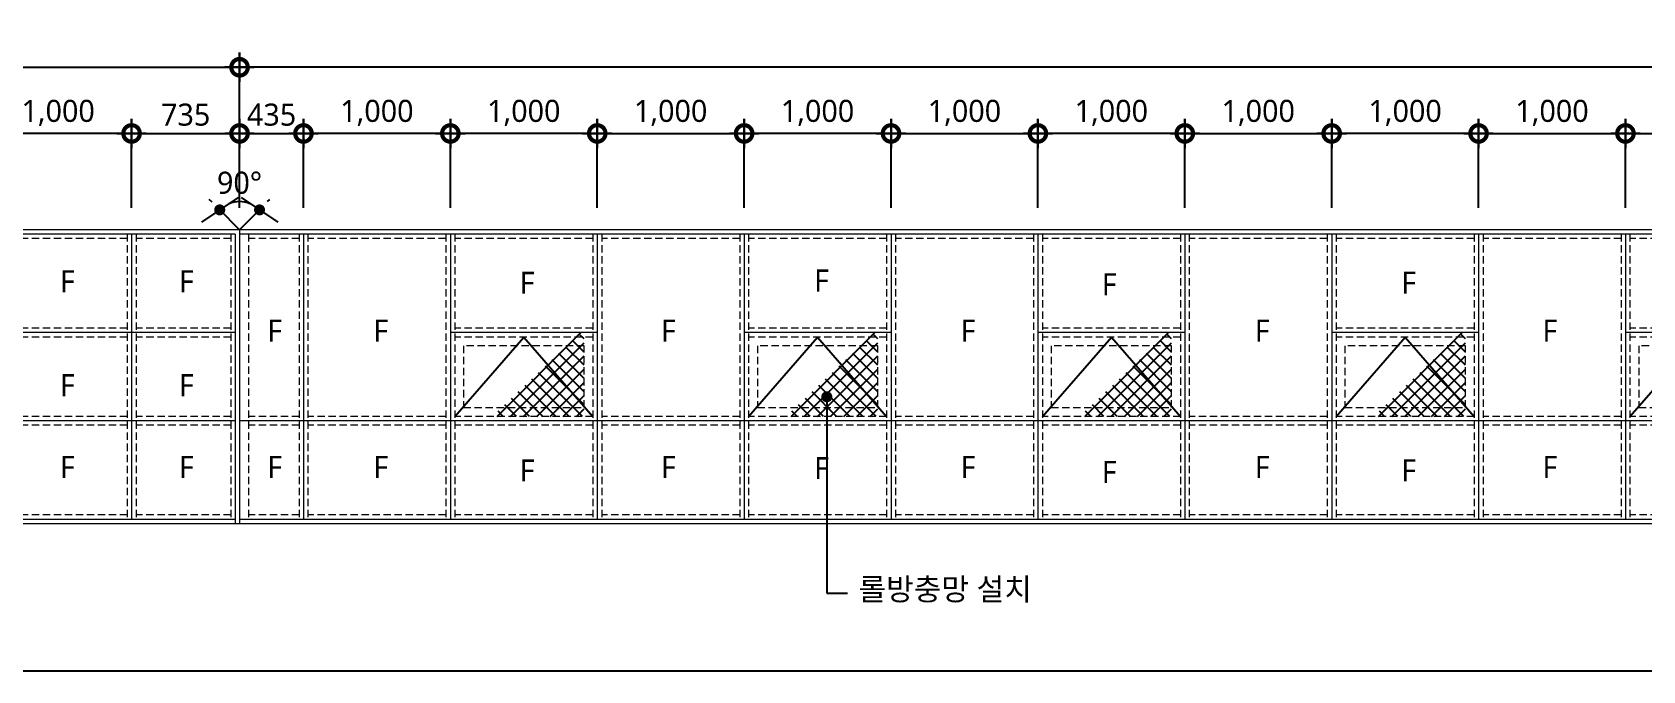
# Model space of a CAD drawing. Header units: millimetres. Extents: x -3 to 459584, y -660938 to -11738.
# Drawn here: x 134505 to 145470, y -133548 to -129205 of the extents above; entities that cross this region are included whole.
import ezdxf

# ---------------------------------------------------------------- set-up
doc = ezdxf.new("R2010")
doc.units = ezdxf.units.MM
doc.header["$LTSCALE"] = 200
for name, pattern in [('C10', [102.1, 100, -1, 0.1, -1]), ('CEN-GAUN', [32.2, 30, -1, 0.2, -1]), ('HIDDEN', [0.375, 0.25, -0.125])]:
    doc.linetypes.add(name, pattern=pattern)
doc.layers.get('DEFPOINTS').update_dxf_attribs({"color": 137})
for name, color, linetype in [('3TXT', 3, 'Continuous'), ('A-GRID', 1, 'C10'), ('DIM', 7, 'Continuous'), ('SYM-LEAD', 6, 'Continuous'), ('TEXT', 3, 'Continuous'), ('WIN-OPEN-LINE', 1, 'CEN-GAUN')]:
    doc.layers.add(name, color=color, linetype=linetype)
doc.layers.add('WIN', color=4, linetype='Continuous', lineweight=0)
doc.styles.add('$0$스타일1', font='malgun.ttf')
doc.styles.add('S1', font='malgun.ttf')
doc.styles.add('스타일1', font='malgun.ttf')
doc.dimstyles.new('CJA', dxfattribs={"dimscale": 300, "dimtxt": 2.7, "dimasz": 1, "dimexe": 2, "dimexo": 3, "dimgap": 1, "dimtad": 1, "dimdec": 0, "dimzin": 1, "dimdsep": 46, "dimlunit": 6, "dimtxsty": '$0$스타일1', "dimblk": 'CJDOT', "dimcen": 0.09, "dimdle": 1, "dimclrd": 256, "dimclre": 256, "dimclrt": 3, "dimadec": 0, "dimazin": 0, "dimtfac": 1, "dimtdec": 0, "dimtix": 1, "dimtmove": 2, "dimatfit": 3, "dimldrblk": 'CJDOT', "dimfxl": 1, "dimtolj": 1, "dimtzin": 1, "dimarcsym": 0})
doc.dimstyles.new('CJA-50', dxfattribs={"dimscale": 50, "dimtxt": 3, "dimasz": 1, "dimexe": 2, "dimexo": 3, "dimgap": 1, "dimtad": 1, "dimdec": 0, "dimzin": 1, "dimdsep": 46, "dimlunit": 6, "dimtxsty": 'S1', "dimblk": 'GAUN-DOT', "dimcen": -2, "dimdle": 2, "dimclrd": 256, "dimclre": 256, "dimclrt": 3, "dimadec": 0, "dimazin": 0, "dimtfac": 1, "dimtdec": 0, "dimtix": 1, "dimtmove": 2, "dimatfit": 3, "dimldrblk": 'DOTSMALL', "dimfxl": 1, "dimtolj": 1, "dimtzin": 1, "dimarcsym": 0})
doc.dimstyles.new('DIM-QD 1', dxfattribs={"dimtxt": 3, "dimasz": 1.5, "dimexe": 1, "dimexo": 0, "dimgap": 1, "dimtad": 1, "dimdec": 3, "dimdsep": 46, "dimlunit": 6, "dimtxsty": '$0$스타일1', "dimblk1": 'ARCHTICK', "dimblk2": 'ARCHTICK', "dimsah": 1, "dimcen": 0, "dimclrd": 256, "dimclre": 256, "dimclrt": 3, "dimazin": 2, "dimtfac": 1, "dimtdec": 3, "dimtix": 1, "dimtmove": 2, "dimatfit": 3, "dimldrblk": 'ARCHTICK', "dimfxl": 1, "dimtolj": 1, "dimtzin": 0, "dimarcsym": 0})

# ---------------------------------------------------------------- blocks, each defined once
blk = doc.blocks.new('142')
at = {"layer": 'WIN', "color": 6}
for p, q in [((825, 2000), (-19640, 2000)), ((-19640, 2000), (-19640, 0)), ((795, 1970), (-19640, 1970)), ((-19205, 1970), (-19205, 30)), ((-18205, 1970), (-18205, 30)), ((-17205, 1970), (-17205, 30)), ((-16205, 1970), (-16205, 30)), ((-15205, 1970), (-15205, 30)), ((-14205, 1970), (-14205, 30)), ((-13205, 1970), (-13205, 30)), ((-12205, 1970), (-12205, 30)), ((-11205, 1970), (-11205, 30)), ((-10205, 1970), (-10205, 30)), ((-17205, 1300), (-18205, 1300)), ((-15205, 1300), (-16205, 1300)), ((-13205, 1300), (-14205, 1300)), ((-11205, 1300), (-12205, 1300)), ((-9205, 1300), (-10205, 1300)), ((-9205, 700), (-19640, 700)), ((795, 30), (-19640, 30)), ((825, 0), (-19640, 0))]:
    blk.add_line(p, q, dxfattribs=at)
at = {"layer": 'WIN', "color": 251, "linetype": 'HIDDEN'}
for p, q in [((-19580, 1970), (-19580, 30)), ((-19235, 1940), (-19580, 1940)), ((-19235, 1970), (-19235, 30)), ((-19175, 1970), (-19175, 30)), ((-18235, 1940), (-19175, 1940)), ((-18235, 1970), (-18235, 30)), ((-18175, 1970), (-18175, 30)), ((-17235, 1940), (-18175, 1940)), ((-17235, 1970), (-17235, 30)), ((-17175, 1970), (-17175, 30)), ((-16235, 1940), (-17175, 1940)), ((-16235, 1970), (-16235, 30)), ((-16175, 1970), (-16175, 30)), ((-15235, 1940), (-16175, 1940)), ((-15235, 1970), (-15235, 30)), ((-15175, 1970), (-15175, 30)), ((-14235, 1940), (-15175, 1940)), ((-14235, 1970), (-14235, 30)), ((-14175, 1970), (-14175, 30)), ((-13235, 1940), (-14175, 1940)), ((-13235, 1970), (-13235, 30)), ((-13175, 1970), (-13175, 30)), ((-12235, 1940), (-13175, 1940)), ((-12235, 1970), (-12235, 30)), ((-12175, 1970), (-12175, 30)), ((-11235, 1940), (-12175, 1940)), ((-11235, 1970), (-11235, 30)), ((-11175, 1970), (-11175, 30)), ((-10235, 1940), (-11175, 1940)), ((-10235, 1970), (-10235, 30)), ((-10175, 1970), (-10175, 30)), ((-9235, 1940), (-10175, 1940)), ((-17235, 1330), (-18175, 1330)), ((-15235, 1330), (-16175, 1330)), ((-13235, 1330), (-14175, 1330)), ((-11235, 1330), (-12175, 1330)), ((-9235, 1330), (-10175, 1330)), ((-17235, 1270), (-18175, 1270)), ((-15235, 1270), (-16175, 1270)), ((-13235, 1270), (-14175, 1270)), ((-11235, 1270), (-12175, 1270)), ((-9235, 1270), (-10175, 1270)), ((-19235, 730), (-19580, 730)), ((-19235, 670), (-19580, 670)), ((-18235, 730), (-19175, 730)), ((-18235, 670), (-19175, 670)), ((-17235, 730), (-18175, 730)), ((-17235, 670), (-18175, 670)), ((-16235, 730), (-17175, 730)), ((-16235, 670), (-17175, 670)), ((-15235, 730), (-16175, 730)), ((-15235, 670), (-16175, 670)), ((-14235, 730), (-15175, 730)), ((-14235, 670), (-15175, 670)), ((-13235, 730), (-14175, 730)), ((-13235, 670), (-14175, 670)), ((-12235, 730), (-13175, 730)), ((-12235, 670), (-13175, 670)), ((-11235, 730), (-12175, 730)), ((-11235, 670), (-12175, 670)), ((-10235, 730), (-11175, 730)), ((-10235, 670), (-11175, 670)), ((-9235, 730), (-10175, 730)), ((-9235, 670), (-10175, 670)), ((-19235, 60), (-19580, 60)), ((-18235, 60), (-19175, 60)), ((-17235, 60), (-18175, 60)), ((-16235, 60), (-17175, 60)), ((-15235, 60), (-16175, 60)), ((-14235, 60), (-15175, 60)), ((-13235, 60), (-14175, 60)), ((-12235, 60), (-13175, 60)), ((-11235, 60), (-12175, 60)), ((-10235, 60), (-11175, 60)), ((-9235, 60), (-10175, 60))]:
    blk.add_line(p, q, dxfattribs=at)
for points in [[(-17295, 1210), (-18115, 1210), (-18115, 790), (-17295, 790)], [(-15295, 1210), (-16115, 1210), (-16115, 790), (-15295, 790)], [(-13295, 1210), (-14115, 1210), (-14115, 790), (-13295, 790)], [(-11295, 1210), (-12115, 1210), (-12115, 790), (-11295, 790)], [(-9295, 1210), (-10115, 1210), (-10115, 790), (-9295, 790)]]:
    blk.add_lwpolyline(points, close=True, dxfattribs=at)
at = {"layer": 'WIN-OPEN-LINE'}
for points in [[(-18175, 730), (-17705, 1270), (-17235, 730)], [(-16175, 730), (-15705, 1270), (-15235, 730)], [(-14175, 730), (-13705, 1270), (-13235, 730)], [(-12175, 730), (-11705, 1270), (-11235, 730)], [(-10175, 730), (-9705, 1270), (-9235, 730)]]:
    blk.add_lwpolyline(points, dxfattribs=at)
blk = doc.blocks.new('GAUN-DOT')
at = {"linetype": 'ByBlock'}
for p, q in [((2, 0), (-2, 0)), ((0, -2), (0, 2))]:
    blk.add_line(p, q, dxfattribs=at)
at = {"const_width": 2.25}
blk.add_lwpolyline([(0, 0.28125, 1), (0, -0.28125, 1)], format="xyb", close=True, dxfattribs=at)
blk = doc.blocks.new('*D173')
at = {"layer": 'DEFPOINTS', "color": 0, "transparency": 16777216}
for p in [(135917, -129443), (131652, -130548), (135917, -130548)]:
    blk.add_point(p, dxfattribs=at)
at = {"layer": 'DIM', "lineweight": -2, "transparency": 16777216}
for p, q in [((131652, -130398), (131652, -129343)), ((135917, -130398), (135917, -129343)), ((131702, -129443), (135867, -129443))]:
    blk.add_line(p, q, dxfattribs=at)
at = {"layer": 'DIM', "lineweight": -2, "transparency": 16777216, "xscale": 50, "yscale": 50, "zscale": 50, "rotation": 180}
blk.add_blockref('GAUN-DOT', (131652, -129443), dxfattribs=at)
at = {"layer": 'DIM', "lineweight": -2, "transparency": 16777216, "xscale": 50, "yscale": 50, "zscale": 50}
blk.add_blockref('GAUN-DOT', (135917, -129443), dxfattribs=at)
at = {"layer": 'DIM', "color": 3, "transparency": 16777216, "insert": (133785, -129303), "char_height": 150, "attachment_point": 5, "style": 'S1'}
blk.add_mtext('\\A1;4,265', dxfattribs=at)
blk = doc.blocks.new('_DotSmall')
at = {"color": 0, "linetype": 'ByBlock', "const_width": 0.5}
blk.add_lwpolyline([(-0.0625, 0, 1), (0.0625, 0, 1)], format="xyb", close=True, dxfattribs=at)
blk = doc.blocks.new('*D175')
at = {"layer": 'DEFPOINTS', "color": 0, "transparency": 16777216}
for p in [(134182, -129893), (134182, -130548), (135182, -130548)]:
    blk.add_point(p, dxfattribs=at)
at = {"layer": 'DIM', "lineweight": -2, "transparency": 16777216}
for p, q in [((134182, -130398), (134182, -129793)), ((135182, -130398), (135182, -129793)), ((135132, -129893), (134232, -129893))]:
    blk.add_line(p, q, dxfattribs=at)
at = {"layer": 'DIM', "lineweight": -2, "transparency": 16777216, "xscale": 50, "yscale": 50, "zscale": 50, "rotation": 180}
blk.add_blockref('GAUN-DOT', (134182, -129893), dxfattribs=at)
at = {"layer": 'DIM', "lineweight": -2, "transparency": 16777216, "xscale": 50, "yscale": 50, "zscale": 50}
blk.add_blockref('GAUN-DOT', (135182, -129893), dxfattribs=at)
at = {"layer": 'DIM', "color": 3, "transparency": 16777216, "insert": (134682, -129753), "char_height": 150, "attachment_point": 5, "style": 'S1'}
blk.add_mtext('\\A1;1,000', dxfattribs=at)
blk = doc.blocks.new('*D176')
at = {"layer": 'DEFPOINTS', "color": 0, "transparency": 16777216}
for p in [(135917, -129893), (135182, -130548), (135917, -130548)]:
    blk.add_point(p, dxfattribs=at)
at = {"layer": 'DIM', "lineweight": -2, "transparency": 16777216}
for p, q in [((135182, -130398), (135182, -129793)), ((135917, -130398), (135917, -129793)), ((135232, -129893), (135867, -129893))]:
    blk.add_line(p, q, dxfattribs=at)
at = {"layer": 'DIM', "lineweight": -2, "transparency": 16777216, "xscale": 50, "yscale": 50, "zscale": 50, "rotation": 180}
blk.add_blockref('GAUN-DOT', (135182, -129893), dxfattribs=at)
at = {"layer": 'DIM', "lineweight": -2, "transparency": 16777216, "xscale": 50, "yscale": 50, "zscale": 50}
blk.add_blockref('GAUN-DOT', (135917, -129893), dxfattribs=at)
at = {"layer": 'DIM', "color": 3, "transparency": 16777216, "insert": (135550, -129766), "char_height": 150, "attachment_point": 5, "style": 'S1'}
blk.add_mtext('\\A1;735', dxfattribs=at)
blk = doc.blocks.new('*D177')
at = {"layer": 'DEFPOINTS', "color": 0, "transparency": 16777216}
for p in [(137352, -129893), (137352, -130548), (138352, -130548)]:
    blk.add_point(p, dxfattribs=at)
at = {"layer": 'DIM', "lineweight": -2, "transparency": 16777216}
for p, q in [((137352, -130398), (137352, -129793)), ((138352, -130398), (138352, -129793)), ((138302, -129893), (137402, -129893))]:
    blk.add_line(p, q, dxfattribs=at)
at = {"layer": 'DIM', "lineweight": -2, "transparency": 16777216, "xscale": 50, "yscale": 50, "zscale": 50, "rotation": 180}
blk.add_blockref('GAUN-DOT', (137352, -129893), dxfattribs=at)
at = {"layer": 'DIM', "lineweight": -2, "transparency": 16777216, "xscale": 50, "yscale": 50, "zscale": 50}
blk.add_blockref('GAUN-DOT', (138352, -129893), dxfattribs=at)
at = {"layer": 'DIM', "color": 3, "transparency": 16777216, "insert": (137852, -129753), "char_height": 150, "attachment_point": 5, "style": 'S1'}
blk.add_mtext('\\A1;1,000', dxfattribs=at)
blk = doc.blocks.new('*D178')
at = {"layer": 'DEFPOINTS', "color": 0, "transparency": 16777216}
for p in [(136352, -129893), (135917, -130548), (136352, -130548)]:
    blk.add_point(p, dxfattribs=at)
at = {"layer": 'DIM', "lineweight": -2, "transparency": 16777216}
for p, q in [((135917, -130398), (135917, -129793)), ((136352, -130398), (136352, -129793)), ((135967, -129893), (136302, -129893))]:
    blk.add_line(p, q, dxfattribs=at)
at = {"layer": 'DIM', "lineweight": -2, "transparency": 16777216, "xscale": 50, "yscale": 50, "zscale": 50, "rotation": 180}
blk.add_blockref('GAUN-DOT', (135917, -129893), dxfattribs=at)
at = {"layer": 'DIM', "lineweight": -2, "transparency": 16777216, "xscale": 50, "yscale": 50, "zscale": 50}
blk.add_blockref('GAUN-DOT', (136352, -129893), dxfattribs=at)
at = {"layer": 'DIM', "color": 3, "transparency": 16777216, "insert": (136135, -129766), "char_height": 150, "attachment_point": 5, "style": 'S1'}
blk.add_mtext('\\A1;435', dxfattribs=at)
blk = doc.blocks.new('*D179')
at = {"layer": 'DEFPOINTS', "color": 0, "transparency": 16777216}
for p in [(136352, -129893), (136352, -130548), (137352, -130548)]:
    blk.add_point(p, dxfattribs=at)
at = {"layer": 'DIM', "lineweight": -2, "transparency": 16777216}
for p, q in [((136352, -130398), (136352, -129793)), ((137352, -130398), (137352, -129793)), ((137302, -129893), (136402, -129893))]:
    blk.add_line(p, q, dxfattribs=at)
at = {"layer": 'DIM', "lineweight": -2, "transparency": 16777216, "xscale": 50, "yscale": 50, "zscale": 50, "rotation": 180}
blk.add_blockref('GAUN-DOT', (136352, -129893), dxfattribs=at)
at = {"layer": 'DIM', "lineweight": -2, "transparency": 16777216, "xscale": 50, "yscale": 50, "zscale": 50}
blk.add_blockref('GAUN-DOT', (137352, -129893), dxfattribs=at)
at = {"layer": 'DIM', "color": 3, "transparency": 16777216, "insert": (136852, -129753), "char_height": 150, "attachment_point": 5, "style": 'S1'}
blk.add_mtext('\\A1;1,000', dxfattribs=at)
blk = doc.blocks.new('*D180')
at = {"layer": 'DEFPOINTS', "color": 0, "transparency": 16777216}
for p in [(139352, -129893), (138352, -130548), (139352, -130548)]:
    blk.add_point(p, dxfattribs=at)
at = {"layer": 'DIM', "lineweight": -2, "transparency": 16777216}
for p, q in [((138352, -130398), (138352, -129793)), ((139352, -130398), (139352, -129793)), ((138402, -129893), (139302, -129893))]:
    blk.add_line(p, q, dxfattribs=at)
at = {"layer": 'DIM', "lineweight": -2, "transparency": 16777216, "xscale": 50, "yscale": 50, "zscale": 50, "rotation": 180}
blk.add_blockref('GAUN-DOT', (138352, -129893), dxfattribs=at)
at = {"layer": 'DIM', "lineweight": -2, "transparency": 16777216, "xscale": 50, "yscale": 50, "zscale": 50}
blk.add_blockref('GAUN-DOT', (139352, -129893), dxfattribs=at)
at = {"layer": 'DIM', "color": 3, "transparency": 16777216, "insert": (138852, -129753), "char_height": 150, "attachment_point": 5, "style": 'S1'}
blk.add_mtext('\\A1;1,000', dxfattribs=at)
blk = doc.blocks.new('*D181')
at = {"layer": 'DEFPOINTS', "color": 0, "transparency": 16777216}
for p in [(139352, -129893), (139352, -130548), (140352, -130548)]:
    blk.add_point(p, dxfattribs=at)
at = {"layer": 'DIM', "lineweight": -2, "transparency": 16777216}
for p, q in [((139352, -130398), (139352, -129793)), ((140352, -130398), (140352, -129793)), ((140302, -129893), (139402, -129893))]:
    blk.add_line(p, q, dxfattribs=at)
at = {"layer": 'DIM', "lineweight": -2, "transparency": 16777216, "xscale": 50, "yscale": 50, "zscale": 50, "rotation": 180}
blk.add_blockref('GAUN-DOT', (139352, -129893), dxfattribs=at)
at = {"layer": 'DIM', "lineweight": -2, "transparency": 16777216, "xscale": 50, "yscale": 50, "zscale": 50}
blk.add_blockref('GAUN-DOT', (140352, -129893), dxfattribs=at)
at = {"layer": 'DIM', "color": 3, "transparency": 16777216, "insert": (139852, -129753), "char_height": 150, "attachment_point": 5, "style": 'S1'}
blk.add_mtext('\\A1;1,000', dxfattribs=at)
blk = doc.blocks.new('*D182')
at = {"layer": 'DEFPOINTS', "color": 0, "transparency": 16777216}
for p in [(141352, -129893), (140352, -130548), (141352, -130548)]:
    blk.add_point(p, dxfattribs=at)
at = {"layer": 'DIM', "lineweight": -2, "transparency": 16777216}
for p, q in [((140352, -130398), (140352, -129793)), ((141352, -130398), (141352, -129793)), ((140402, -129893), (141302, -129893))]:
    blk.add_line(p, q, dxfattribs=at)
at = {"layer": 'DIM', "lineweight": -2, "transparency": 16777216, "xscale": 50, "yscale": 50, "zscale": 50, "rotation": 180}
blk.add_blockref('GAUN-DOT', (140352, -129893), dxfattribs=at)
at = {"layer": 'DIM', "lineweight": -2, "transparency": 16777216, "xscale": 50, "yscale": 50, "zscale": 50}
blk.add_blockref('GAUN-DOT', (141352, -129893), dxfattribs=at)
at = {"layer": 'DIM', "color": 3, "transparency": 16777216, "insert": (140852, -129753), "char_height": 150, "attachment_point": 5, "style": 'S1'}
blk.add_mtext('\\A1;1,000', dxfattribs=at)
blk = doc.blocks.new('CJDOT')
blk.add_line((-2, 0), (2, 0))
at = {"const_width": 0.5}
blk.add_lwpolyline([(-0.25, 0, 1), (0.25, 0, 1)], format="xyb", close=True, dxfattribs=at)
blk = doc.blocks.new('*D183')
at = {"layer": 'DEFPOINTS', "color": 0, "transparency": 16777216}
for p in [(135868, -130363), (135801, -130432), (136037, -130428), (135917, -130548), (135917, -130548)]:
    blk.add_point(p, dxfattribs=at)
at = {"layer": 'DIM', "lineweight": -2, "transparency": 16777216}
for p, q in [((135730, -130361), (135711, -130342)), ((136108, -130357), (136123, -130342))]:
    blk.add_line(p, q, dxfattribs=at)
blk.add_arc((135917, -130548), 191, 67.5977, 112.4023, dxfattribs=at)
at = {"layer": 'DIM', "lineweight": -2, "transparency": 16777216, "xscale": 75, "yscale": 75, "zscale": 75}
for p, rotation in [((135782, -130413), 213.7011454568416), ((136053, -130413), 326.2988546182395)]:
    blk.add_blockref('CJDOT', p, dxfattribs=dict(at, rotation=rotation))
at = {"layer": 'DIM', "color": 3, "transparency": 16777216, "insert": (135917, -130229), "char_height": 150, "attachment_point": 5, "style": '$0$스타일1'}
blk.add_mtext('\\A1;90°', dxfattribs=at)
blk = doc.blocks.new('*D184')
at = {"layer": 'DEFPOINTS', "color": 0, "transparency": 16777216}
for p in [(145352, -129893), (144352, -130548), (145352, -130548)]:
    blk.add_point(p, dxfattribs=at)
at = {"layer": 'DIM', "lineweight": -2, "transparency": 16777216}
for p, q in [((144352, -130398), (144352, -129793)), ((145352, -130398), (145352, -129793)), ((144402, -129893), (145302, -129893))]:
    blk.add_line(p, q, dxfattribs=at)
at = {"layer": 'DIM', "lineweight": -2, "transparency": 16777216, "xscale": 50, "yscale": 50, "zscale": 50, "rotation": 180}
blk.add_blockref('GAUN-DOT', (144352, -129893), dxfattribs=at)
at = {"layer": 'DIM', "lineweight": -2, "transparency": 16777216, "xscale": 50, "yscale": 50, "zscale": 50}
blk.add_blockref('GAUN-DOT', (145352, -129893), dxfattribs=at)
at = {"layer": 'DIM', "color": 3, "transparency": 16777216, "insert": (144852, -129753), "char_height": 150, "attachment_point": 5, "style": 'S1'}
blk.add_mtext('\\A1;1,000', dxfattribs=at)
blk = doc.blocks.new('*D185')
at = {"layer": 'DEFPOINTS', "color": 0, "transparency": 16777216}
for p in [(146352, -129893), (145352, -130548), (146352, -130548)]:
    blk.add_point(p, dxfattribs=at)
at = {"layer": 'DIM', "lineweight": -2, "transparency": 16777216}
for p, q in [((145352, -130398), (145352, -129793)), ((146352, -130398), (146352, -129793)), ((145402, -129893), (146302, -129893))]:
    blk.add_line(p, q, dxfattribs=at)
at = {"layer": 'DIM', "lineweight": -2, "transparency": 16777216, "xscale": 50, "yscale": 50, "zscale": 50, "rotation": 180}
blk.add_blockref('GAUN-DOT', (145352, -129893), dxfattribs=at)
at = {"layer": 'DIM', "lineweight": -2, "transparency": 16777216, "xscale": 50, "yscale": 50, "zscale": 50}
blk.add_blockref('GAUN-DOT', (146352, -129893), dxfattribs=at)
at = {"layer": 'DIM', "color": 3, "transparency": 16777216, "insert": (145852, -129753), "char_height": 150, "attachment_point": 5, "style": 'S1'}
blk.add_mtext('\\A1;1,000', dxfattribs=at)
blk = doc.blocks.new('*D186')
at = {"layer": 'DEFPOINTS', "color": 0, "transparency": 16777216}
for p in [(143352, -129893), (143352, -130548), (144352, -130548)]:
    blk.add_point(p, dxfattribs=at)
at = {"layer": 'DIM', "lineweight": -2, "transparency": 16777216}
for p, q in [((143352, -130398), (143352, -129793)), ((144352, -130398), (144352, -129793)), ((144302, -129893), (143402, -129893))]:
    blk.add_line(p, q, dxfattribs=at)
at = {"layer": 'DIM', "lineweight": -2, "transparency": 16777216, "xscale": 50, "yscale": 50, "zscale": 50, "rotation": 180}
blk.add_blockref('GAUN-DOT', (143352, -129893), dxfattribs=at)
at = {"layer": 'DIM', "lineweight": -2, "transparency": 16777216, "xscale": 50, "yscale": 50, "zscale": 50}
blk.add_blockref('GAUN-DOT', (144352, -129893), dxfattribs=at)
at = {"layer": 'DIM', "color": 3, "transparency": 16777216, "insert": (143852, -129753), "char_height": 150, "attachment_point": 5, "style": 'S1'}
blk.add_mtext('\\A1;1,000', dxfattribs=at)
blk = doc.blocks.new('*D187')
at = {"layer": 'DEFPOINTS', "color": 0, "transparency": 16777216}
for p in [(143352, -129893), (142352, -130548), (143352, -130548)]:
    blk.add_point(p, dxfattribs=at)
at = {"layer": 'DIM', "lineweight": -2, "transparency": 16777216}
for p, q in [((142352, -130398), (142352, -129793)), ((143352, -130398), (143352, -129793)), ((142402, -129893), (143302, -129893))]:
    blk.add_line(p, q, dxfattribs=at)
at = {"layer": 'DIM', "lineweight": -2, "transparency": 16777216, "xscale": 50, "yscale": 50, "zscale": 50, "rotation": 180}
blk.add_blockref('GAUN-DOT', (142352, -129893), dxfattribs=at)
at = {"layer": 'DIM', "lineweight": -2, "transparency": 16777216, "xscale": 50, "yscale": 50, "zscale": 50}
blk.add_blockref('GAUN-DOT', (143352, -129893), dxfattribs=at)
at = {"layer": 'DIM', "color": 3, "transparency": 16777216, "insert": (142852, -129753), "char_height": 150, "attachment_point": 5, "style": 'S1'}
blk.add_mtext('\\A1;1,000', dxfattribs=at)
blk = doc.blocks.new('*D188')
at = {"layer": 'DEFPOINTS', "color": 0, "transparency": 16777216}
for p in [(141352, -129893), (141352, -130548), (142352, -130548)]:
    blk.add_point(p, dxfattribs=at)
at = {"layer": 'DIM', "lineweight": -2, "transparency": 16777216}
for p, q in [((141352, -130398), (141352, -129793)), ((142352, -130398), (142352, -129793)), ((142302, -129893), (141402, -129893))]:
    blk.add_line(p, q, dxfattribs=at)
at = {"layer": 'DIM', "lineweight": -2, "transparency": 16777216, "xscale": 50, "yscale": 50, "zscale": 50, "rotation": 180}
blk.add_blockref('GAUN-DOT', (141352, -129893), dxfattribs=at)
at = {"layer": 'DIM', "lineweight": -2, "transparency": 16777216, "xscale": 50, "yscale": 50, "zscale": 50}
blk.add_blockref('GAUN-DOT', (142352, -129893), dxfattribs=at)
at = {"layer": 'DIM', "color": 3, "transparency": 16777216, "insert": (141852, -129753), "char_height": 150, "attachment_point": 5, "style": 'S1'}
blk.add_mtext('\\A1;1,000', dxfattribs=at)
blk = doc.blocks.new('*D199')
at = {"layer": 'DEFPOINTS', "color": 0, "transparency": 16777216}
for p in [(135917, -129443), (135917, -130548), (156382, -130548)]:
    blk.add_point(p, dxfattribs=at)
at = {"layer": 'DIM', "lineweight": -2, "transparency": 16777216}
for p, q in [((135917, -130398), (135917, -129343)), ((156382, -130398), (156382, -129343)), ((156332, -129443), (135967, -129443))]:
    blk.add_line(p, q, dxfattribs=at)
at = {"layer": 'DIM', "lineweight": -2, "transparency": 16777216, "xscale": 50, "yscale": 50, "zscale": 50, "rotation": 180}
blk.add_blockref('GAUN-DOT', (135917, -129443), dxfattribs=at)
at = {"layer": 'DIM', "lineweight": -2, "transparency": 16777216, "xscale": 50, "yscale": 50, "zscale": 50}
blk.add_blockref('GAUN-DOT', (156382, -129443), dxfattribs=at)
at = {"layer": 'DIM', "color": 3, "transparency": 16777216, "insert": (146150, -129303), "char_height": 150, "attachment_point": 5, "style": 'S1'}
blk.add_mtext('\\A1;20,465', dxfattribs=at)
blk = doc.blocks.new('_ArchTick')
at = {"color": 0, "linetype": 'ByBlock', "const_width": 0.15}
blk.add_lwpolyline([(-0.5, -0.5), (0.5, 0.5)], dxfattribs=at)
blk = doc.blocks.new('AW-4a')
at = {"layer": 'WIN', "color": 6}
for p, q in [((3765, 2000), (-500, 2000)), ((-500, 2000), (-500, 0)), ((3765, 2000), (3765, 0)), ((3735, 1970), (-470, 1970)), ((-470, 1970), (-470, 30)), ((30, 1970), (30, 30)), ((1030, 1970), (1030, 30)), ((2030, 1970), (2030, 30)), ((3030, 1970), (3030, 30)), ((3735, 1970), (3735, 0)), ((3735, 1300), (-470, 1300)), ((3735, 700), (-470, 700)), ((3765, 0), (-500, 0)), ((3735, 30), (-470, 30))]:
    blk.add_line(p, q, dxfattribs=at)
at = {"layer": 'WIN', "color": 251, "linetype": 'HIDDEN'}
for p, q in [((-440, 1970), (-440, 30)), ((0, 1940), (-440, 1940)), ((0, 1970), (0, 30)), ((60, 1970), (60, 30)), ((1000, 1940), (60, 1940)), ((1000, 1970), (1000, 30)), ((1060, 1970), (1060, 30)), ((2000, 1940), (1060, 1940)), ((2000, 1970), (2000, 30)), ((2060, 1970), (2060, 30)), ((3000, 1940), (2060, 1940)), ((3000, 1970), (3000, 30)), ((3060, 1970), (3060, 30)), ((3705, 1940), (3060, 1940)), ((3705, 1970), (3705, 30)), ((0, 1330), (-440, 1330)), ((1000, 1330), (60, 1330)), ((2000, 1330), (1060, 1330)), ((3000, 1330), (2060, 1330)), ((3705, 1330), (3060, 1330)), ((0, 1270), (-440, 1270)), ((1000, 1270), (60, 1270)), ((2000, 1270), (1060, 1270)), ((3000, 1270), (2060, 1270)), ((3705, 1270), (3060, 1270)), ((0, 730), (-440, 730)), ((0, 670), (-440, 670)), ((1000, 730), (60, 730)), ((1000, 670), (60, 670)), ((2000, 730), (1060, 730)), ((2000, 670), (1060, 670)), ((3000, 730), (2060, 730)), ((3000, 670), (2060, 670)), ((3705, 730), (3060, 730)), ((3705, 670), (3060, 670)), ((0, 60), (-440, 60)), ((1000, 60), (60, 60)), ((2000, 60), (1060, 60)), ((3000, 60), (2060, 60)), ((3705, 60), (3060, 60))]:
    blk.add_line(p, q, dxfattribs=at)
blk.add_lwpolyline([(1940, 1210), (1120, 1210), (1120, 770), (1940, 770)], close=True, dxfattribs=at)
at = {"layer": 'WIN-OPEN-LINE'}
blk.add_lwpolyline([(1060, 760), (1530, 1320), (2000, 760)], dxfattribs=at)

msp = doc.modelspace()

# ---------------------------------------------------------------- hatches: boundary and pattern name
h = msp.add_hatch()
h.set_pattern_fill('ANSI37', color=252, scale=20)
h.set_pattern_definition([(45, (43488.754, -136647.094), (-44.90128, 44.90128), []), (135, (43488.754, -136647.094), (-44.90128, -44.90128), [])])
h.paths.add_polyline_path([(138262.3, -131818.1), (138262.3, -131228.1), (137638.8, -131818.1)])
h = msp.add_hatch()
h.set_pattern_fill('ANSI37', color=252, scale=20)
h.set_pattern_definition([(45, (45488.754, -136647.094), (-44.90128, 44.90128), []), (135, (45488.754, -136647.094), (-44.90128, -44.90128), [])])
h.paths.add_polyline_path([(140262.3, -131818.1), (140262.3, -131228.1), (139638.8, -131818.1)])
h = msp.add_hatch()
h.set_pattern_fill('ANSI37', color=252, scale=20)
h.set_pattern_definition([(45, (47488.754, -136647.094), (-44.90128, 44.90128), []), (135, (47488.754, -136647.094), (-44.90128, -44.90128), [])])
h.paths.add_polyline_path([(142262.3, -131818.1), (142262.3, -131228.1), (141638.8, -131818.1)])
h = msp.add_hatch()
h.set_pattern_fill('ANSI37', color=252, scale=20)
h.set_pattern_definition([(45, (49488.754, -136647.094), (-44.90128, 44.90128), []), (135, (49488.754, -136647.094), (-44.90128, -44.90128), [])])
h.paths.add_polyline_path([(144262.3, -131818.1), (144262.3, -131228.1), (143638.8, -131818.1)])

# ---------------------------------------------------------------- linework, layer by layer
msp.add_lwpolyline([(135775.8, -130406.7), (135917.3, -130548.1), (136058.7, -130406.7)])
at = {"layer": 'A-GRID'}
msp.add_line((130748.5, -133548), (157980, -133548), dxfattribs=at)

# ---------------------------------------------------------------- block references
msp.add_blockref('142', (155557.3, -132548.1))
at = {"layer": 'WIN'}
msp.add_blockref('AW-4a', (132152.3, -132548.1), dxfattribs=at)

# ---------------------------------------------------------------- texts
at = {"layer": '3TXT', "color": 3, "style": '스타일1'}
for p in [(134693.4, -130973.5, 0), (135504, -130973.5, 0), (137824, -130983.8, 0), (139828.6, -130968.3, 0), (141786.6, -130993.7, 0), (143825.2, -130983.2, 0), (136105, -131310.1, 0), (136827.3, -131310.1, 0), (138785.4, -131310.1, 0), (140825.3, -131310.1, 0), (142828.4, -131310.1, 0), (144786.5, -131310.1, 0), (134693.4, -131680.2, 0), (135504, -131680.2, 0), (134693.4, -132236.8, 0), (135504, -132236.8, 0), (136105, -132236.8, 0), (136827.3, -132236.8, 0), (137824, -132260.2, 0), (138785.4, -132236.8, 0), (139828.6, -132244.6, 0), (140825.3, -132236.8, 0), (141786.6, -132270, 0), (142828.4, -132236.8, 0), (143825.2, -132259.5, 0), (144786.5, -132236.8, 0)]:
    msp.add_text('F', height=150, dxfattribs=at).set_placement(p)
at = {"layer": 'TEXT', "color": 3, "style": '스타일1'}
msp.add_text('롤방충망 설치', height=150, dxfattribs=at).set_placement((140130.5, -133068.2))

# ---------------------------------------------------------------- dimensions: what is measured, and where the dimension line sits
at = {"layer": 'DIM'}
for base, p1, p2, picture, middle in [((135917.3, -129443.1), (131652.3, -130548.1), (135917.3, -130548.1), '*D173', (133784.8, -129303)), ((135917.3, -129893.1), (135182.3, -130548.1), (135917.3, -130548.1), '*D176', (135549.8, -129765.6)), ((136352.3, -129893.1), (135917.3, -130548.1), (136352.3, -130548.1), '*D178', (136134.8, -129765.6)), ((139352.3, -129893.1), (138352.3, -130548.1), (139352.3, -130548.1), '*D180', (138852.3, -129752.6)), ((141352.3, -129893.1), (140352.3, -130548.1), (141352.3, -130548.1), '*D182', (140852.3, -129752.6)), ((143352.3, -129893.1), (142352.3, -130548.1), (143352.3, -130548.1), '*D187', (142852.3, -129752.6)), ((145352.3, -129893.1), (144352.3, -130548.1), (145352.3, -130548.1), '*D184', (144852.3, -129752.6)), ((146352.3, -129893.1), (145352.3, -130548.1), (146352.3, -130548.1), '*D185', (145852.3, -129752.6))]:
    dim = msp.add_linear_dim(base=base, p1=p1, p2=p2, angle=180, dimstyle='CJA-50', dxfattribs=at)
    dim.commit()
    dim.dimension.update_dxf_attribs({"geometry": picture, "text_midpoint": middle})
for base, p1, p2, picture, middle in [((135917.3, -129443.1), (156382.3, -130548.1), (135917.3, -130548.1), '*D199', (146149.8, -129303)), ((134182.3, -129893.1), (135182.3, -130548.1), (134182.3, -130548.1), '*D175', (134682.3, -129752.6)), ((136352.3, -129893.1), (137352.3, -130548.1), (136352.3, -130548.1), '*D179', (136852.3, -129752.6)), ((137352.3, -129893.1), (138352.3, -130548.1), (137352.3, -130548.1), '*D177', (137852.3, -129752.6)), ((139352.3, -129893.1), (140352.3, -130548.1), (139352.3, -130548.1), '*D181', (139852.3, -129752.6)), ((141352.3, -129893.1), (142352.3, -130548.1), (141352.3, -130548.1), '*D188', (141852.3, -129752.6)), ((143352.3, -129893.1), (144352.3, -130548.1), (143352.3, -130548.1), '*D186', (143852.3, -129752.6))]:
    dim = msp.add_linear_dim(base=base, p1=p1, p2=p2, dimstyle='CJA-50', dxfattribs=at)
    dim.commit()
    dim.dimension.update_dxf_attribs({"geometry": picture, "text_midpoint": middle})
dim = msp.add_angular_dim_2l(base=(135867.7, -130363.2), line1=((135917.3, -130548.1), (135801.2, -130432)), line2=((136037.3, -130428.1), (135917.3, -130548.1)), dimstyle='CJA', override={"dimscale": 50, "dimtxt": 3, "dimasz": 1.5, "dimexo": 2, "dimblk1": 'CJDOT', "dimblk2": 'CJDOT', "dimtix": 1, "dimtofl": 1}, dxfattribs=at)
dim.commit()
dim.dimension.update_dxf_attribs({"geometry": '*D183', "text_midpoint": (135917.3, -130229.2)})

# ---------------------------------------------------------------- leaders
at = {"layer": 'SYM-LEAD'}
msp.add_leader([(139915, -131684.5), (139915, -133020), (140055, -133020)], dimstyle='DIM-QD 1', override={"dimscale": 50, "dimtad": 0, "dimclrd": 6, "dimldrblk": 'Dot'}, dxfattribs=at)

doc.saveas('drawing.dxf')
